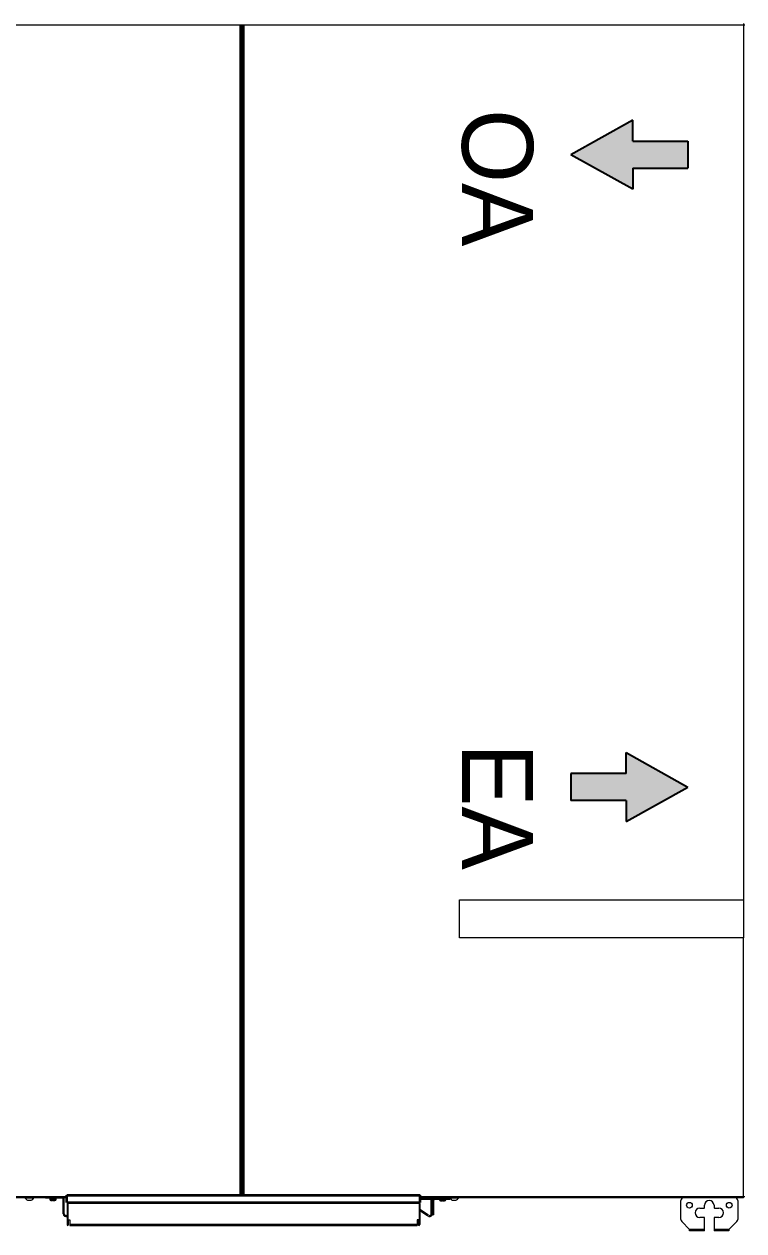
# Model space of a CAD drawing. Header units: millimetres. Extents: x 61566 to 667441, y 0 to 118800.
# Drawn here: x 440488 to 441248, y 63874 to 65149 of the extents above; entities that cross this region are included whole.
import ezdxf

# ---------------------------------------------------------------- set-up
doc = ezdxf.new("R2010")
doc.units = ezdxf.units.MM
doc.header["$LTSCALE"] = 200
doc.layers.add('LG-환기', color=2, linetype='Continuous')
doc.layers.add('환기유니트', color=6, linetype='Continuous')
doc.styles.add('ACISOGDT', font='amgdt.shx')

# ---------------------------------------------------------------- blocks, each defined once
blk = doc.blocks.new('파랑화살표')
at = {"layer": 'LG-환기', "ltscale": 0.5}
blk.add_hatch(color=5, dxfattribs=at).paths.add_polyline_path([(0, -15.8), (0, 15.8), (64.8, 15.8), (64.8, 40.6), (137.3, 0), (64.8, -40.6), (64.8, -15.8)])
at = {"layer": 'LG-환기', "color": 5, "ltscale": 0.5}
for p, q in [((64.8, 40.6), (137.3, 0)), ((64.8, 40.6), (137.3, 0)), ((64.8, 15.8), (64.8, 40.6)), ((64.8, 15.8), (64.8, 40.6)), ((64.8, 15.8), (0, 15.8)), ((64.8, 15.8), (0, 15.8)), ((0, 15.8), (0, -15.8)), ((64.8, -40.6), (137.3, 0)), ((64.8, -40.6), (137.3, 0)), ((64.8, -15.8), (0, -15.8)), ((64.8, -15.8), (0, -15.8)), ((64.8, -15.8), (64.8, -40.6)), ((64.8, -15.8), (64.8, -40.6))]:
    blk.add_line(p, q, dxfattribs=at)
blk = doc.blocks.new('빨간화살표')
at = {"layer": 'LG-환기', "ltscale": 0.5}
blk.add_hatch(color=1, dxfattribs=at).paths.add_polyline_path([(0, -15.8), (0, 15.8), (-64.8, 15.8), (-64.8, 40.6), (-137.3, 0), (-64.8, -40.6), (-64.8, -15.8)])
at = {"layer": 'LG-환기', "color": 1, "ltscale": 0.5}
for p, q in [((-64.8, 40.6), (-137.3, 0)), ((-64.8, 40.6), (-137.3, 0)), ((-64.8, 15.8), (-64.8, 40.6)), ((-64.8, 15.8), (-64.8, 40.6)), ((-64.8, 15.8), (0, 15.8)), ((-64.8, 15.8), (0, 15.8)), ((0, 15.8), (0, -15.8)), ((-64.8, -40.6), (-137.3, 0)), ((-64.8, -40.6), (-137.3, 0)), ((-64.8, -15.8), (-64.8, -40.6)), ((-64.8, -15.8), (-64.8, -40.6)), ((-64.8, -15.8), (0, -15.8)), ((-64.8, -15.8), (0, -15.8))]:
    blk.add_line(p, q, dxfattribs=at)
blk = doc.blocks.new('상업용 프리미엄환기 800~1000CMH')
at = {"layer": 'LG-환기', "color": 0, "linetype": 'Continuous', "lineweight": 18}
for p, q in [((5.9, 1295.7), (-2.1, 1287.6)), ((5.9, 1295.7), (6.2, 1296)), ((22, 1295.7), (5.9, 1295.7)), ((6.2, 1296), (6.2, 1297.6)), ((6.2, 1297.6), (22, 1297.6)), ((22, 1296), (6.2, 1296)), ((9.2, 1297.6), (9.2, 1296)), ((19, 1296), (19, 1297.6)), ((22, 1284), (22, 1297.6)), ((32, 1297.6), (47.8, 1297.6)), ((32, 1297.6), (32, 1284)), ((47.8, 1296), (32, 1296)), ((48.1, 1295.7), (32, 1295.7)), ((35, 1297.6), (35, 1296)), ((44.8, 1296), (44.8, 1297.6)), ((47.8, 1297.6), (47.8, 1296)), ((56.1, 1287.6), (47.8, 1296)), ((332.7, 1291), (333.5, 1291)), ((332.7, 1268.6), (332.7, 1291)), ((333.5, 1268.6), (333.5, 1291)), ((333.5, 1291), (333.5, 1286)), ((334.3, 1291), (334.3, 1286)), ((702.5, 1291.8), (335.5, 1291.8)), ((335.5, 1286), (335.5, 1291.8)), ((335.5, 1291), (702.5, 1291)), ((702.5, 1286), (702.5, 1291.8)), ((703.7, 1291), (703.7, 1286)), ((705.3, 1291), (704.5, 1291)), ((704.5, 1291), (704.5, 1286)), ((704.5, 1268.6), (704.5, 1291)), ((705.3, 1268.6), (705.3, 1291)), ((-3, 1265.6), (-3, 1285.5)), ((17, 1283.5), (21.5, 1283.5)), ((32.5, 1283.5), (37, 1283.5)), ((57, 1285.5), (57, 1265.6)), ((317.9, 1280.5), (319.4, 1280.5)), ((317.9, 1280.5), (317.9, 1264.9)), ((319.4, 1280.5), (319.4, 1264.9)), ((320.7, 1279.5), (320.7, 1264.1)), ((323.4, 1281), (332.7, 1275)), ((324.1, 1282), (332.7, 1276.4)), ((333.5, 1267.8), (333.5, 1286)), ((333.5, 1286), (335.5, 1286)), ((333.5, 1275.9), (333.5, 1275.9)), ((333.5, 1274.5), (333.5, 1274.5)), ((704.5, 1286), (702.5, 1286)), ((704.5, 1286), (704.5, 1267.8)), ((704.5, 1281.9), (704.5, 1281.9)), ((704.5, 1280.5), (704.5, 1280.5)), ((705.3, 1281), (705.4, 1281.1)), ((708.2, 1279.6), (708.2, 1262.6)), ((709.4, 1279.6), (709.4, 1262.8)), ((-9.1, 1262.6), (332.5, 1262.6)), ((-9.1, 1262.6), (-9.1, 988.1)), ((21.5, 1273.5), (17, 1273.5)), ((22, 1270.5), (22, 1273)), ((32, 1273), (32, 1270.5)), ((37, 1273.5), (32.5, 1273.5)), ((292, 1263), (300.8, 1263)), ((298.4, 1265), (298.3, 1265)), ((317.9, 1264.9), (319.4, 1264.9)), ((319.4, 1268.5), (320.7, 1268.5)), ((333.5, 1268.6), (333.5, 1267.8)), ((333.5, 1268.6), (333.5, 1268.6)), ((333.5, 1268.6), (704.5, 1268.6)), ((704.5, 1268.6), (704.5, 1268.6)), ((704.5, 1268.6), (704.5, 1267.8)), ((705.5, 1262.6), (1034.8, 1262.6)), ((728.2, 1262.8), (709.4, 1262.8)), ((723.2, 1262.6), (723.2, 1262.8)), ((728.2, 1262.8), (728.2, 1262.6)), ((740.6, 1263), (749.4, 1263)), ((747, 1265), (746.9, 1265)), ((332.5, 1261.3), (-10.4, 1261.3)), ((1051.8, 1261.3), (705.5, 1261.3)), ((-9.1, 988.1), (290.9, 988.1)), ((-9.1, 948.1), (-9.1, 988.1)), ((290.9, 988.1), (290.9, 948.1)), ((-9.1, 22.5), (-9.1, 948.1)), ((290.9, 948.1), (-9.1, 948.1)), ((1051.8, 23.9), (-10.4, 23.9))]:
    blk.add_line(p, q, dxfattribs=at)
at = {"layer": 'LG-환기', "color": 0, "linetype": 'Continuous', "lineweight": 35}
for p, q in [((300.7, 1263.8), (300.7, 1263.2)), ((300.7, 1263.8), (332.5, 1263.8)), ((300.7, 1262.6), (300.7, 1262.6)), ((705.5, 1267.8), (332.5, 1267.8)), ((332.5, 1267.8), (332.5, 1259.8)), ((705.5, 1267.8), (705.5, 1259.8)), ((705.5, 1259.8), (332.5, 1259.8))]:
    blk.add_line(p, q, dxfattribs=at)
at = {"layer": 'LG-환기', "color": 0, "linetype": 'Continuous', "lineweight": 13}
for p, q in [((305.3, 1264.7), (305.2, 1263.8)), ((305.3, 1264.7), (312.1, 1264.7)), ((306.6, 1265.9), (306.6, 1265.9)), ((308.3, 1265.9), (306.7, 1265.9)), ((308.3, 1265.9), (308.3, 1265.9)), ((310.7, 1265.9), (309.1, 1265.9)), ((309.1, 1265.9), (309.1, 1265.9)), ((310.8, 1265.9), (310.8, 1265.9)), ((312.2, 1263.8), (312.1, 1264.7)), ((716.8, 1264.2), (716.7, 1262.8)), ((723.6, 1264.2), (716.8, 1264.2)), ((718.1, 1265.4), (718.1, 1265.4)), ((719.8, 1265.4), (718.2, 1265.4)), ((719.8, 1265.4), (719.8, 1265.4)), ((722.2, 1265.4), (720.6, 1265.4)), ((722.3, 1265.4), (722.3, 1265.4)), ((723.7, 1262.8), (723.6, 1264.2))]:
    blk.add_line(p, q, dxfattribs=at)
at = {"layer": 'LG-환기', "color": 0, "lineweight": 70}
blk.add_line((520.7, 23.9), (520.7, 1259.8), dxfattribs=at)
at = {"layer": 'LG-환기', "color": 0, "linetype": 'Continuous', "lineweight": 18}
for centre in [(6, 1270.5), (48, 1270.5)]:
    blk.add_circle(centre, 3, dxfattribs=at)
for centre, radius, start, end in [((0, 1285.5), 3, 135, 180), ((54, 1285.5), 3, 0, 45), ((333.5, 1291), 0.802, 0, 180), ((333.5, 1291), 0.002, 0, 180), ((704.5, 1291), 0.802, 0, 180), ((704.5, 1291), 0.002, 0, 180), ((17, 1278.5), 5, 90, 270), ((21.5, 1284), 0.5, 270, 0), ((32.5, 1284), 0.5, 180, 270), ((37, 1278.5), 5, 270, 90), ((322.4, 1279.5), 3, 57.2, 180), ((322.4, 1279.5), 1.8, 57.2, 180), ((706.4, 1279.6), 3, 0, 111.5062), ((706.4, 1279.6), 1.8, 0, 122.8), ((0, 1265.6), 3, 180, 270), ((21.5, 1273), 0.5, 0, 90), ((27, 1270.5), 5, 180, 0), ((32.5, 1273), 0.5, 90, 180), ((54, 1265.6), 3, 270, 0), ((292.2, 1262.9), 0.3, 145.3987, 270), ((296.4, 1260), 5.4, 116.0867, 145.3987), ((296.4, 1260), 5.4, 34.6013, 68.604), ((300.6, 1262.9), 0.3, 270, 34.6013), ((318.7, 1262.5), 2.5, 29.9994, 149.9962), ((333.5, 1268.6), 0.802, 180, 270), ((333.5, 1268.6), 0.002, 180, 270), ((704.5, 1268.6), 0.802, 270, 0), ((704.5, 1268.6), 0.002, 270, 0), ((740.8, 1262.9), 0.3, 145.3987, 270), ((745, 1260), 5.4, 116.0867, 145.3987), ((745, 1260), 5.4, 34.6013, 68.604), ((749.2, 1262.9), 0.3, 270, 34.6013)]:
    blk.add_arc(centre, radius, start, end, dxfattribs=at)
at = {"layer": 'LG-환기', "color": 0, "linetype": 'Continuous', "lineweight": 13}
for centre, start, end in [((306.6, 1264.6), 90, 175), ((310.8, 1264.6), 5, 90), ((718.1, 1264.1), 90, 175), ((722.3, 1264.1), 5, 90)]:
    blk.add_arc(centre, 1.3, start, end, dxfattribs=at)
at = {"layer": 'LG-환기', "color": 0, "linetype": 'Continuous', "lineweight": 35}
blk.add_arc((-8.3, 1260.5), 1.3, 127.9798, 142.0199, dxfattribs=at)
at = {"layer": 'LG-환기', "color": 0, "linetype": 'Continuous', "lineweight": 18}
for points, knots in [([(295.7, 1265.3), (295.6, 1265.3), (295.5, 1265.3), (295.3, 1265.2), (295.3, 1265.2), (295.1, 1265.2), (295.1, 1265.2), (295, 1265.2), (294.9, 1265.1), (294.8, 1265.1), (294.7, 1265.1), (294.5, 1265), (294.4, 1265)], [0, 0, 0, 0, 0.25, 0.25, 0.375, 0.375, 0.5, 0.5, 0.625, 0.625, 0.75, 1, 1, 1, 1]), ([(296, 1265.3), (296, 1265.3), (296, 1265.3), (296, 1265.3), (296, 1265.3), (296, 1265.3), (296, 1265.3), (296, 1265.3), (296, 1265.3), (295.9, 1265.3), (295.9, 1265.3), (295.9, 1265.3), (295.9, 1265.3), (295.9, 1265.3), (295.9, 1265.3), (295.9, 1265.3), (295.9, 1265.3), (295.8, 1265.3), (295.8, 1265.3), (295.8, 1265.3), (295.8, 1265.3), (295.8, 1265.3), (295.7, 1265.3), (295.7, 1265.3), (295.7, 1265.3)], [0, 0, 0, 0, 0.125, 0.125, 0.1875, 0.1875, 0.25, 0.25, 0.375, 0.375, 0.4375, 0.4375, 0.5, 0.5, 0.625, 0.625, 0.6875, 0.6875, 0.75, 0.8125, 0.8125, 0.875, 0.875, 1, 1, 1, 1]), ([(296, 1265), (296, 1265), (296, 1265.1), (296, 1265.2), (296, 1265.2), (296, 1265.2), (296, 1265.2), (296, 1265.3), (296, 1265.3), (296, 1265.3)], [0, 0, 0, 0, 0.5, 0.5, 0.625, 0.625, 0.75, 0.75, 1, 1, 1, 1]), ([(296.8, 1265.3), (296.8, 1265.3), (296.8, 1265.2), (296.8, 1265.1), (296.8, 1265.1), (296.8, 1265.1), (296.8, 1265), (296.8, 1265), (296.8, 1265), (296.8, 1265)], [0, 0, 0, 0, 0.5, 0.5, 0.75, 0.75, 0.875, 0.875, 1, 1, 1, 1]), ([(297.1, 1265.3), (297.1, 1265.3), (297.1, 1265.3), (297, 1265.3), (297, 1265.3), (297, 1265.3), (297, 1265.3), (297, 1265.3), (297, 1265.3), (296.9, 1265.3), (296.9, 1265.3), (296.9, 1265.3), (296.9, 1265.3), (296.9, 1265.3), (296.9, 1265.3), (296.8, 1265.3), (296.8, 1265.3), (296.8, 1265.3), (296.8, 1265.3), (296.8, 1265.3), (296.8, 1265.3), (296.8, 1265.3), (296.8, 1265.3), (296.8, 1265.3), (296.8, 1265.3)], [0, 0, 0, 0, 0.125, 0.125, 0.1875, 0.1875, 0.25, 0.25, 0.375, 0.375, 0.4375, 0.4375, 0.5, 0.5, 0.625, 0.625, 0.6875, 0.6875, 0.75, 0.8125, 0.8125, 0.875, 0.875, 1, 1, 1, 1]), ([(298.3, 1265), (298.2, 1265), (298.1, 1265.1), (298, 1265.1), (297.9, 1265.1), (297.8, 1265.2), (297.8, 1265.2), (297.5, 1265.2), (297.3, 1265.3), (297.1, 1265.3)], [0, 0, 0, 0, 0.25, 0.25, 0.375, 0.375, 0.5, 0.5, 1, 1, 1, 1]), ([(744.3, 1265.3), (744.2, 1265.3), (744.1, 1265.3), (743.9, 1265.2), (743.9, 1265.2), (743.7, 1265.2), (743.7, 1265.2), (743.6, 1265.2), (743.5, 1265.1), (743.4, 1265.1), (743.3, 1265.1), (743.1, 1265), (743, 1265)], [0, 0, 0, 0, 0.25, 0.25, 0.375, 0.375, 0.5, 0.5, 0.625, 0.625, 0.75, 1, 1, 1, 1]), ([(744.6, 1265.3), (744.6, 1265.3), (744.6, 1265.3), (744.6, 1265.3), (744.6, 1265.3), (744.6, 1265.3), (744.6, 1265.3), (744.6, 1265.3), (744.6, 1265.3), (744.5, 1265.3), (744.5, 1265.3), (744.5, 1265.3), (744.5, 1265.3), (744.5, 1265.3), (744.5, 1265.3), (744.5, 1265.3), (744.5, 1265.3), (744.4, 1265.3), (744.4, 1265.3), (744.4, 1265.3), (744.4, 1265.3), (744.4, 1265.3), (744.3, 1265.3), (744.3, 1265.3), (744.3, 1265.3)], [0, 0, 0, 0, 0.125, 0.125, 0.1875, 0.1875, 0.25, 0.25, 0.375, 0.375, 0.4375, 0.4375, 0.5, 0.5, 0.625, 0.625, 0.6875, 0.6875, 0.75, 0.8125, 0.8125, 0.875, 0.875, 1, 1, 1, 1]), ([(744.6, 1265), (744.6, 1265), (744.6, 1265.1), (744.6, 1265.2), (744.6, 1265.2), (744.6, 1265.2), (744.6, 1265.2), (744.6, 1265.3), (744.6, 1265.3), (744.6, 1265.3)], [0, 0, 0, 0, 0.5, 0.5, 0.625, 0.625, 0.75, 0.75, 1, 1, 1, 1]), ([(745.4, 1265.3), (745.4, 1265.3), (745.4, 1265.2), (745.4, 1265.1), (745.4, 1265.1), (745.4, 1265.1), (745.4, 1265), (745.4, 1265), (745.4, 1265), (745.4, 1265)], [0, 0, 0, 0, 0.5, 0.5, 0.75, 0.75, 0.875, 0.875, 1, 1, 1, 1]), ([(745.7, 1265.3), (745.7, 1265.3), (745.7, 1265.3), (745.6, 1265.3), (745.6, 1265.3), (745.6, 1265.3), (745.6, 1265.3), (745.6, 1265.3), (745.6, 1265.3), (745.5, 1265.3), (745.5, 1265.3), (745.5, 1265.3), (745.5, 1265.3), (745.5, 1265.3), (745.5, 1265.3), (745.4, 1265.3), (745.4, 1265.3), (745.4, 1265.3), (745.4, 1265.3), (745.4, 1265.3), (745.4, 1265.3), (745.4, 1265.3), (745.4, 1265.3), (745.4, 1265.3), (745.4, 1265.3)], [0, 0, 0, 0, 0.125, 0.125, 0.1875, 0.1875, 0.25, 0.25, 0.375, 0.375, 0.4375, 0.4375, 0.5, 0.5, 0.625, 0.625, 0.6875, 0.6875, 0.75, 0.8125, 0.8125, 0.875, 0.875, 1, 1, 1, 1]), ([(746.9, 1265), (746.8, 1265), (746.7, 1265.1), (746.6, 1265.1), (746.5, 1265.1), (746.4, 1265.2), (746.4, 1265.2), (746.1, 1265.2), (745.9, 1265.3), (745.7, 1265.3)], [0, 0, 0, 0, 0.25, 0.25, 0.375, 0.375, 0.5, 0.5, 1, 1, 1, 1])]:
    blk.add_open_spline(points, degree=3, knots=knots, dxfattribs=at)
for points in [[(294.4, 1265), (294.4, 1265), (294.4, 1265), (294.4, 1265)], [(296.8, 1265), (296.5, 1265), (296.3, 1265), (296, 1265)], [(743, 1265), (743, 1265), (743, 1265), (743, 1265)], [(745.4, 1265), (745.1, 1265), (744.9, 1265), (744.6, 1265)]]:
    blk.add_open_spline(points, degree=3, dxfattribs=at)
at = {"layer": 'LG-환기', "color": 0, "linetype": 'Continuous', "lineweight": 13}
for points in [[(306.6, 1265.9), (306.6, 1265.9), (306.6, 1265.9), (306.6, 1265.9), (306.7, 1265.9)], [(310.7, 1265.9), (310.8, 1265.9), (310.8, 1265.9), (310.8, 1265.9), (310.8, 1265.9)], [(722.2, 1265.4), (722.3, 1265.4), (722.3, 1265.4), (722.3, 1265.4), (722.3, 1265.4)]]:
    blk.add_open_spline(points, degree=3, dxfattribs=at)
for points, knots in [([(308.3, 1265.9), (308.4, 1265.9), (308.4, 1265.9), (308.5, 1265.9), (308.6, 1265.9), (308.6, 1265.9), (308.7, 1265.9), (308.7, 1265.9), (308.7, 1265.9), (308.8, 1265.9), (308.8, 1265.9), (309, 1265.9), (309, 1265.9), (309.1, 1265.9)], [0, 0, 0, 0, 0.25, 0.25, 0.375, 0.4375, 0.46875, 0.46875, 0.5, 0.5, 0.75, 0.75, 1, 1, 1, 1]), ([(718.1, 1265.4), (718.1, 1265.4), (718.1, 1265.4), (718.1, 1265.4), (718.1, 1265.4), (718.2, 1265.4)], [0, 0, 0, 0, 0.5, 0.5, 1, 1, 1, 1]), ([(719.8, 1265.4), (719.9, 1265.4), (719.9, 1265.4), (720, 1265.4), (720.1, 1265.4), (720.1, 1265.4), (720.2, 1265.4), (720.2, 1265.4), (720.2, 1265.4), (720.3, 1265.4), (720.3, 1265.4), (720.5, 1265.4), (720.5, 1265.4), (720.6, 1265.4)], [0, 0, 0, 0, 0.25, 0.25, 0.375, 0.4375, 0.46875, 0.46875, 0.5, 0.5, 0.75, 0.75, 1, 1, 1, 1]), ([(720.6, 1265.4), (720.6, 1265.4), (720.6, 1265.4), (720.6, 1265.4), (720.6, 1265.4), (720.6, 1265.4)], [0, 0, 0, 0, 0.5, 0.5, 1, 1, 1, 1])]:
    blk.add_open_spline(points, degree=3, knots=knots, dxfattribs=at)
at = {"layer": 'LG-환기', "linetype": 'Continuous', "extrusion": (0, 0, -1), "xscale": 0.8999999999998626, "yscale": 0.8999999999998626, "zscale": -0.8999999999998626, "rotation": 180}
for name, p in [('빨간화살표', (-173.1, 828.9)), ('파랑화살표', (-49.5, 161.1))]:
    blk.add_blockref(name, p, dxfattribs=at)
at = {"layer": 'LG-환기', "color": 0, "linetype": 'Continuous', "lineweight": 18, "char_height": 75, "width": 117.002, "attachment_point": 1, "rotation": 90, "style": 'ACISOGDT'}
for s, insert in [('EA', (213.1, 782.5)), ('OA', (213.1, 113))]:
    blk.add_mtext(s, dxfattribs=dict(at, insert=insert))

msp = doc.modelspace()

# ---------------------------------------------------------------- block references
at = {"layer": '환기유니트', "rotation": 180}
msp.add_blockref('상업용 프리미엄환기 800~1000CMH', (441238.2, 65171.8), dxfattribs=at)

doc.saveas('drawing.dxf')
